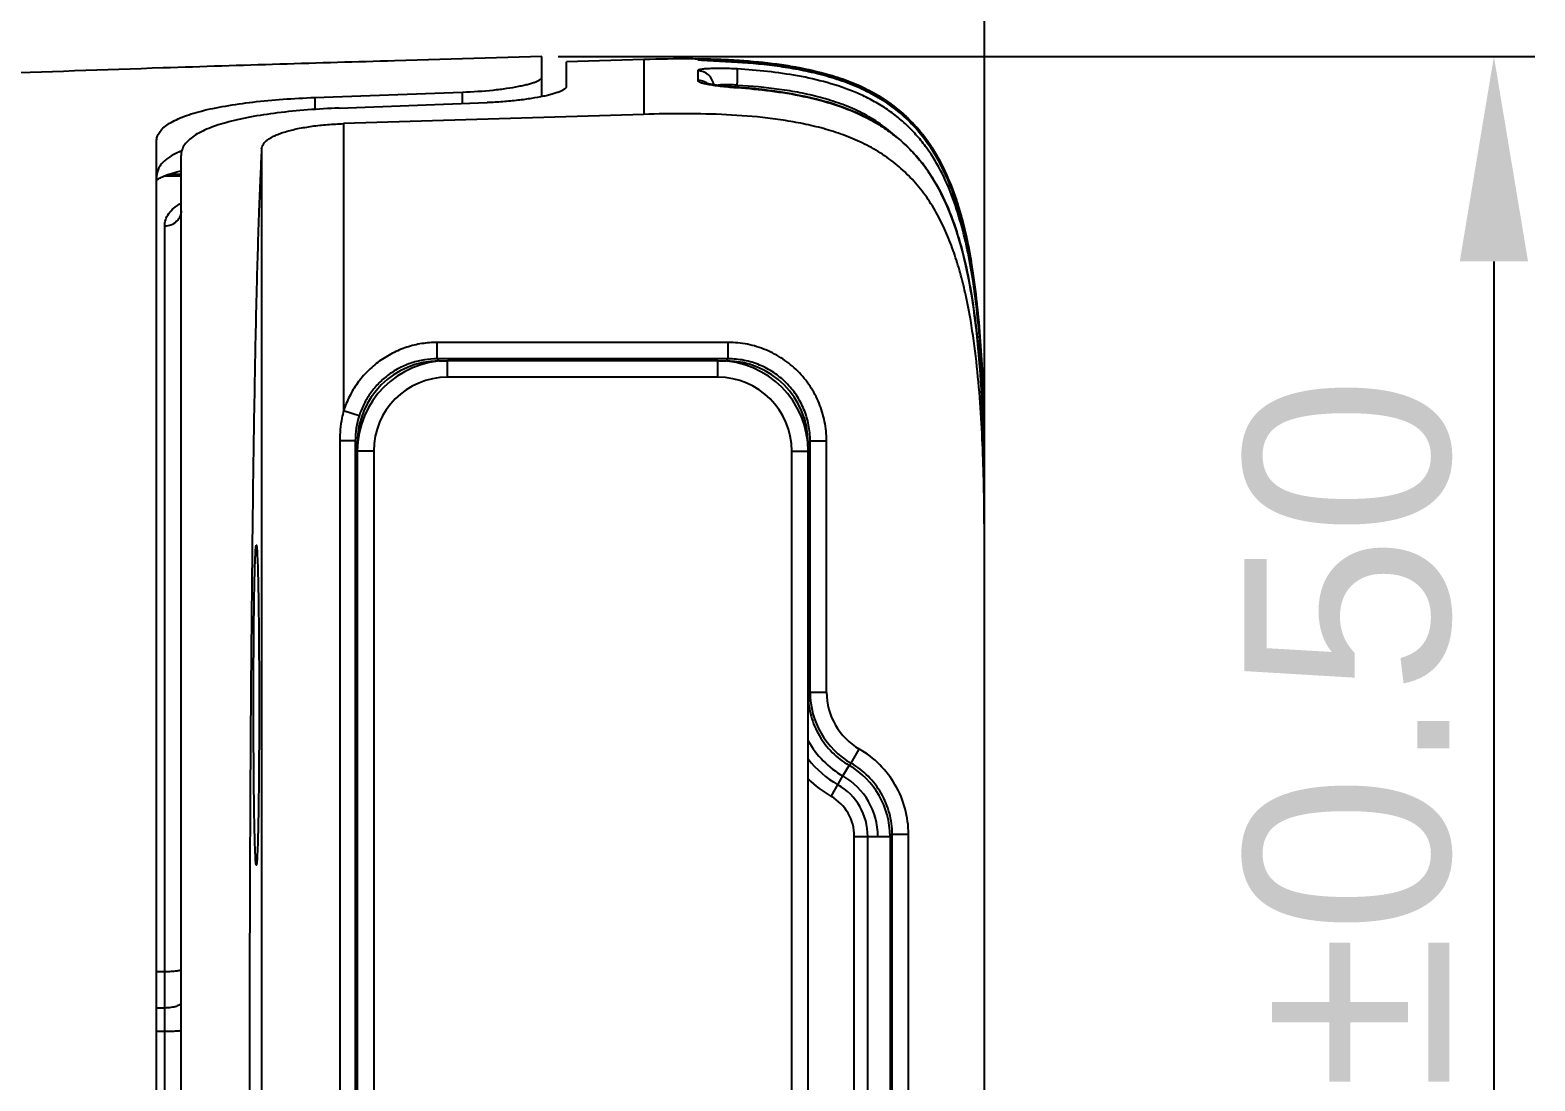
# Model space of a CAD drawing. Header units: millimetres. Extents: x 2067 to 4417, y -1557 to -908.
# Drawn here: x 2327.37 to 2345.72, y -1397.77 to -1384.95 of the extents above; entities that cross this region are included whole.
import ezdxf

# ---------------------------------------------------------------- set-up
doc = ezdxf.new("R2010")
doc.units = ezdxf.units.MM
doc.layers.add('06___PRT_ALL_SURFS', color=7, linetype='Continuous')
doc.styles.add('HANA', font='arial.ttf')
doc.dimstyles.new('HANA$0', dxfattribs={"dimtxt": 2.5, "dimasz": 2.5, "dimexe": 0.5, "dimexo": 0.2, "dimgap": 0.5, "dimtad": 1, "dimzin": 1, "dimdsep": 46, "dimtxsty": 'HANA', "dimcen": 0, "dimclrd": 3, "dimclre": 3, "dimclrt": 4, "dimadec": 0, "dimazin": 0, "dimtfac": 1, "dimtmove": 0, "dimatfit": 3, "dimfxl": 0, "dimtzin": 0, "dimarcsym": 0})

# ---------------------------------------------------------------- blocks, each defined once
blk = doc.blocks.new('*D42')
at = {"color": 4, "lineweight": -2}
for p, q in [((2309.008, -1387.405), (2309.008, -1374.571)), ((2339.008, -1390.997), (2339.008, -1374.571))]:
    blk.add_line(p, q, dxfattribs=at)
at = {"color": 3, "lineweight": -2}
blk.add_line((2311.508, -1375.071), (2336.508, -1375.071), dxfattribs=at)
at = {"color": 3}
for points in [[(2311.508, -1374.654), (2311.508, -1375.488), (2309.008, -1375.071)], [(2336.508, -1375.488), (2336.508, -1374.654), (2339.008, -1375.071)]]:
    blk.add_solid(points, dxfattribs=at)
at = {"layer": 'Defpoints', "color": 0}
for p in [(2339.008, -1375.071), (2309.008, -1387.605), (2339.008, -1391.197)]:
    blk.add_point(p, dxfattribs=at)
at = {"color": 3, "insert": (2324.008, -1373.294), "char_height": 2.5, "attachment_point": 5, "style": 'HANA'}
blk.add_mtext('30.00%%p0.50', dxfattribs=at)
blk = doc.blocks.new('*D43')
at = {"color": 4, "lineweight": -2}
for p, q in [((2333.808, -1385.275), (2345.724, -1385.275)), ((2333.808, -1410.299), (2345.724, -1410.299))]:
    blk.add_line(p, q, dxfattribs=at)
at = {"color": 3, "lineweight": -2}
blk.add_line((2345.224, -1387.775), (2345.224, -1407.799), dxfattribs=at)
at = {"color": 3}
for points in [[(2345.641, -1387.775), (2344.807, -1387.775), (2345.224, -1385.275)], [(2344.807, -1407.799), (2345.641, -1407.799), (2345.224, -1410.299)]]:
    blk.add_solid(points, dxfattribs=at)
at = {"layer": 'Defpoints', "color": 0}
for p in [(2333.608, -1385.275), (2333.608, -1410.299), (2345.224, -1410.299)]:
    blk.add_point(p, dxfattribs=at)
at = {"color": 3, "insert": (2343.448, -1397.903), "char_height": 2.5, "attachment_point": 5, "rotation": 90, "style": 'HANA'}
blk.add_mtext('25.02%%p0.50', dxfattribs=at)

msp = doc.modelspace()

# ---------------------------------------------------------------- linework, layer by layer
at = {"color": 7, "linetype": 'Continuous'}
for p, q in [((2333.608, -1385.765), (2333.608, -1385.275)), ((2334.855, -1385.312), (2333.908, -1385.341)), ((2333.908, -1385.642), (2333.908, -1385.341)), ((2334.855, -1385.312), (2334.853, -1385.981)), ((2334.855, -1385.359), (2334.854, -1385.495)), ((2334.855, -1385.321), (2334.855, -1385.327)), ((2335.511, -1385.306), (2335.511, -1385.306)), ((2335.511, -1385.306), (2335.511, -1385.316)), ((2335.511, -1385.308), (2335.511, -1385.306)), ((2335.515, -1385.306), (2335.511, -1385.306)), ((2335.517, -1385.306), (2335.511, -1385.306)), ((2335.511, -1385.306), (2335.531, -1385.306)), ((2335.514, -1385.306), (2335.511, -1385.306)), ((2335.511, -1385.307), (2335.511, -1385.316)), ((2335.558, -1385.307), (2335.511, -1385.307)), ((2335.511, -1385.316), (2335.556, -1385.32)), ((2335.511, -1385.449), (2335.511, -1385.565)), ((2335.511, -1385.449), (2335.511, -1385.565)), ((2335.515, -1385.306), (2335.512, -1385.306)), ((2335.512, -1385.306), (2335.515, -1385.306)), ((2335.515, -1385.306), (2335.531, -1385.306)), ((2335.531, -1385.306), (2335.517, -1385.306)), ((2335.518, -1385.306), (2335.523, -1385.306)), ((2335.528, -1385.306), (2335.531, -1385.306)), ((2335.539, -1385.318), (2335.537, -1385.318)), ((2335.541, -1385.318), (2335.539, -1385.318)), ((2335.544, -1385.319), (2335.541, -1385.318)), ((2335.549, -1385.319), (2335.544, -1385.319)), ((2335.557, -1385.32), (2335.549, -1385.319)), ((2335.556, -1385.32), (2335.994, -1385.343)), ((2335.571, -1385.32), (2335.557, -1385.32)), ((2335.718, -1385.311), (2335.558, -1385.307)), ((2335.594, -1385.321), (2335.571, -1385.32)), ((2335.633, -1385.323), (2335.594, -1385.321)), ((2335.64, -1385.324), (2335.633, -1385.323)), ((2335.648, -1385.324), (2335.64, -1385.324)), ((2335.708, -1385.327), (2335.694, -1385.326)), ((2335.817, -1385.332), (2335.708, -1385.327)), ((2335.994, -1385.324), (2335.718, -1385.311)), ((2335.795, -1385.314), (2335.814, -1385.315)), ((2335.795, -1385.314), (2335.801, -1385.314)), ((2335.894, -1385.337), (2335.817, -1385.332)), ((2335.958, -1385.34), (2335.894, -1385.337)), ((2335.994, -1385.343), (2335.958, -1385.34)), ((2335.996, -1385.324), (2335.994, -1385.324)), ((2335.994, -1385.343), (2335.994, -1385.343)), ((2335.997, -1385.334), (2335.995, -1385.324)), ((2335.997, -1385.343), (2335.997, -1385.334)), ((2334.854, -1385.495), (2334.853, -1385.792)), ((2335.778, -1385.631), (2335.758, -1385.629)), ((2335.8, -1385.634), (2335.778, -1385.631)), ((2335.822, -1385.636), (2335.8, -1385.634)), ((2335.845, -1385.639), (2335.822, -1385.636)), ((2335.869, -1385.641), (2335.845, -1385.639)), ((2335.894, -1385.644), (2335.869, -1385.641)), ((2335.921, -1385.646), (2335.894, -1385.644)), ((2335.947, -1385.648), (2335.921, -1385.646)), ((2335.975, -1385.65), (2335.947, -1385.648)), ((2335.992, -1385.627), (2335.992, -1385.652)), ((2335.997, -1385.627), (2335.992, -1385.627)), ((2335.996, -1385.652), (2335.994, -1385.654)), ((2330.838, -1385.775), (2332.643, -1385.709)), ((2330.838, -1385.775), (2330.838, -1385.92)), ((2331.138, -1385.904), (2332.943, -1385.837)), ((2332.643, -1385.848), (2332.643, -1385.709)), ((2334.853, -1385.792), (2334.853, -1385.884)), ((2334.853, -1385.981), (2331.191, -1386.094)), ((2334.853, -1385.884), (2334.853, -1385.981)), ((2331.191, -1386.094), (2331.191, -1389.595)), ((2328.908, -1409.264), (2328.908, -1386.31)), ((2330.191, -1386.402), (2330.191, -1409.173)), ((2329.208, -1409.092), (2329.208, -1386.482)), ((2329.008, -1386.735), (2328.997, -1386.735)), ((2329.208, -1386.735), (2329.008, -1386.735)), ((2329.063, -1386.71), (2329.208, -1386.708)), ((2329.008, -1408.23), (2329.008, -1387.345)), ((2338.846, -1387.774), (2338.843, -1387.754)), ((2338.846, -1387.774), (2338.843, -1387.754)), ((2338.846, -1387.774), (2338.844, -1387.761)), ((2338.848, -1387.785), (2338.846, -1387.774)), ((2338.848, -1387.785), (2338.846, -1387.774)), ((2332.333, -1388.962), (2332.333, -1388.763)), ((2335.883, -1388.763), (2332.333, -1388.763)), ((2335.883, -1388.962), (2335.883, -1388.763)), ((2335.883, -1388.962), (2332.333, -1388.962)), ((2332.357, -1388.987), (2332.333, -1388.962)), ((2335.883, -1388.962), (2335.858, -1388.987)), ((2332.357, -1388.992), (2332.357, -1388.987)), ((2332.357, -1388.987), (2332.44, -1388.987)), ((2332.458, -1389.187), (2332.458, -1388.987)), ((2335.758, -1388.987), (2332.458, -1388.987)), ((2335.758, -1389.187), (2335.758, -1388.987)), ((2335.775, -1388.987), (2335.858, -1388.987)), ((2335.858, -1388.992), (2335.858, -1388.987)), ((2335.758, -1389.187), (2332.458, -1389.187)), ((2331.381, -1389.656), (2331.191, -1389.595)), ((2331.143, -1389.962), (2331.143, -1406.612)), ((2331.333, -1389.962), (2331.143, -1389.962)), ((2331.333, -1389.962), (2331.333, -1406.612)), ((2331.358, -1389.987), (2331.333, -1389.962)), ((2331.358, -1390.07), (2331.358, -1389.987)), ((2331.362, -1389.987), (2331.358, -1389.987)), ((2336.853, -1389.987), (2336.858, -1389.987)), ((2336.883, -1389.962), (2336.858, -1389.987)), ((2336.858, -1389.987), (2336.858, -1390.07)), ((2336.883, -1393.03), (2336.883, -1389.962)), ((2336.883, -1389.962), (2337.082, -1389.962)), ((2337.082, -1393.03), (2337.082, -1389.962)), ((2331.358, -1390.087), (2331.358, -1406.487)), ((2331.558, -1390.087), (2331.358, -1390.087)), ((2331.558, -1390.087), (2331.558, -1406.487)), ((2336.658, -1406.487), (2336.658, -1390.087)), ((2336.658, -1390.087), (2336.858, -1390.087)), ((2336.858, -1406.487), (2336.858, -1390.087)), ((2339.006, -1390.416), (2339.008, -1390.416)), ((2339.008, -1390.31), (2339.008, -1390.31)), ((2339.008, -1390.74), (2339.008, -1390.31)), ((2339.008, -1404.377), (2339.008, -1391.197)), ((2336.858, -1393.055), (2336.883, -1393.03)), ((2336.883, -1393.03), (2337.082, -1393.03)), ((2337.383, -1393.896), (2337.482, -1393.723)), ((2337.283, -1394.051), (2337.358, -1393.921)), ((2337.358, -1393.921), (2337.383, -1393.896)), ((2337.139, -1394.3), (2337.283, -1394.051)), ((2337.421, -1394.787), (2337.585, -1394.787)), ((2337.421, -1400.787), (2337.421, -1394.787)), ((2337.585, -1394.787), (2337.858, -1394.787)), ((2337.585, -1400.787), (2337.585, -1394.787)), ((2337.883, -1394.762), (2337.858, -1394.787)), ((2337.858, -1394.787), (2337.858, -1400.788)), ((2337.883, -1394.762), (2338.082, -1394.762)), ((2337.883, -1400.812), (2337.883, -1394.762)), ((2338.082, -1400.812), (2338.082, -1394.762)), ((2329.008, -1396.439), (2328.908, -1396.439)), ((2329.008, -1396.881), (2328.908, -1396.881)), ((2329.008, -1397.168), (2328.908, -1397.168))]:
    msp.add_line(p, q, dxfattribs=at)
for points in [[(2334.855, -1385.312), (2334.855, -1385.313), (2334.855, -1385.313), (2334.855, -1385.314), (2334.855, -1385.321)], [(2335.537, -1385.318), (2335.536, -1385.318), (2335.536, -1385.318)], [(2335.656, -1385.324), (2335.652, -1385.324), (2335.648, -1385.324)], [(2335.681, -1385.326), (2335.676, -1385.325), (2335.672, -1385.325), (2335.656, -1385.324)], [(2335.694, -1385.326), (2335.69, -1385.326), (2335.681, -1385.326)], [(2338.842, -1387.774), (2338.838, -1387.749), (2338.824, -1387.672), (2338.809, -1387.597), (2338.793, -1387.522), (2338.777, -1387.449), (2338.759, -1387.377), (2338.741, -1387.306), (2338.722, -1387.236), (2338.703, -1387.168), (2338.682, -1387.1), (2338.66, -1387.033), (2338.637, -1386.967), (2338.613, -1386.903), (2338.588, -1386.839), (2338.562, -1386.777), (2338.535, -1386.716), (2338.507, -1386.657), (2338.478, -1386.598), (2338.447, -1386.542), (2338.416, -1386.487), (2338.384, -1386.433), (2338.35, -1386.382), (2338.316, -1386.332), (2338.281, -1386.284), (2338.246, -1386.238), (2338.209, -1386.193), (2338.172, -1386.151), (2338.134, -1386.109), (2338.095, -1386.069), (2338.055, -1386.031), (2338.014, -1385.993), (2337.972, -1385.956), (2337.928, -1385.921), (2337.883, -1385.887), (2337.836, -1385.853), (2337.788, -1385.821), (2337.738, -1385.789), (2337.687, -1385.759), (2337.634, -1385.73), (2337.58, -1385.701), (2337.524, -1385.674), (2337.466, -1385.648), (2337.407, -1385.623), (2337.347, -1385.599), (2337.285, -1385.576), (2337.222, -1385.554), (2337.157, -1385.533), (2337.091, -1385.514), (2337.024, -1385.496), (2336.956, -1385.478), (2336.887, -1385.462), (2336.816, -1385.447), (2336.745, -1385.433), (2336.672, -1385.42), (2336.598, -1385.407), (2336.524, -1385.396), (2336.448, -1385.386), (2336.372, -1385.376), (2336.294, -1385.368), (2336.216, -1385.36), (2336.137, -1385.353), (2336.057, -1385.347), (2335.994, -1385.343)], [(2335.758, -1385.629), (2335.74, -1385.626), (2335.731, -1385.625), (2335.722, -1385.623), (2335.714, -1385.622), (2335.706, -1385.621), (2335.698, -1385.62), (2335.69, -1385.618), (2335.683, -1385.617), (2335.676, -1385.616), (2335.67, -1385.615), (2335.664, -1385.614), (2335.658, -1385.612), (2335.652, -1385.611), (2335.647, -1385.61), (2335.642, -1385.609), (2335.638, -1385.608), (2335.634, -1385.607), (2335.63, -1385.606), (2335.626, -1385.605), (2335.623, -1385.604), (2335.62, -1385.604), (2335.618, -1385.603), (2335.616, -1385.602), (2335.614, -1385.602), (2335.613, -1385.601), (2335.612, -1385.601), (2335.611, -1385.601), (2335.611, -1385.601)], [(2339.006, -1390.431), (2339.005, -1390.334), (2339.004, -1390.23), (2339.002, -1390.127), (2339, -1390.025), (2338.997, -1389.924), (2338.994, -1389.823), (2338.99, -1389.724), (2338.986, -1389.625), (2338.982, -1389.528), (2338.977, -1389.431), (2338.972, -1389.335), (2338.966, -1389.241), (2338.96, -1389.147), (2338.953, -1389.055), (2338.945, -1388.963), (2338.937, -1388.873), (2338.929, -1388.784), (2338.92, -1388.696), (2338.91, -1388.609), (2338.9, -1388.523), (2338.889, -1388.439), (2338.878, -1388.356), (2338.865, -1388.274), (2338.853, -1388.194), (2338.839, -1388.115), (2338.825, -1388.037), (2338.81, -1387.96), (2338.795, -1387.885), (2338.778, -1387.81), (2338.761, -1387.737), (2338.743, -1387.665), (2338.725, -1387.594), (2338.705, -1387.524), (2338.684, -1387.456), (2338.663, -1387.388), (2338.64, -1387.321), (2338.616, -1387.255), (2338.591, -1387.191), (2338.566, -1387.127), (2338.539, -1387.065), (2338.511, -1387.005), (2338.482, -1386.946), (2338.451, -1386.888), (2338.42, -1386.832), (2338.388, -1386.778), (2338.355, -1386.725), (2338.321, -1386.674), (2338.286, -1386.625), (2338.251, -1386.578), (2338.214, -1386.532), (2338.177, -1386.488), (2338.139, -1386.446), (2338.1, -1386.405), (2338.06, -1386.365), (2338.019, -1386.326), (2337.976, -1386.289), (2337.932, -1386.253), (2337.887, -1386.217), (2337.841, -1386.183), (2337.793, -1386.15), (2337.743, -1386.118), (2337.692, -1386.087), (2337.64, -1386.057), (2337.585, -1386.027), (2337.529, -1385.999), (2337.472, -1385.972), (2337.413, -1385.946), (2337.352, -1385.921), (2337.29, -1385.898), (2337.227, -1385.875), (2337.162, -1385.854), (2337.096, -1385.834), (2337.029, -1385.814), (2336.96, -1385.796), (2336.891, -1385.779), (2336.82, -1385.763), (2336.748, -1385.749), (2336.675, -1385.735), (2336.602, -1385.722), (2336.527, -1385.71), (2336.451, -1385.699), (2336.374, -1385.689), (2336.297, -1385.679), (2336.218, -1385.671), (2336.139, -1385.663), (2336.059, -1385.657), (2335.975, -1385.65)], [(2328.916, -1386.776), (2328.924, -1386.771), (2328.933, -1386.766), (2328.943, -1386.76), (2328.955, -1386.754), (2328.968, -1386.747), (2328.982, -1386.741)], [(2328.982, -1386.741), (2328.998, -1386.734), (2329.016, -1386.727)], [(2329.016, -1386.727), (2329.035, -1386.72), (2329.057, -1386.712), (2329.079, -1386.705), (2329.104, -1386.698), (2329.13, -1386.69), (2329.158, -1386.683), (2329.188, -1386.675), (2329.208, -1386.671)], [(2328.908, -1386.782), (2328.909, -1386.781), (2328.916, -1386.776)]]:
    msp.add_lwpolyline(points, dxfattribs=at)
for centre, radius, start, end in [((2335.508, -1385.506), 0.2, 87.321, 89.1793), ((2335.508, -1385.506), 0.2, 74.3075, 89.169), ((2335.508, -1385.508), 0.201, 74.3474, 89.148), ((2335.508, -1385.516), 0.2, 80.2165, 89.1714), ((2335.341, -1397.006), 11.701, 88.9505, 89.0707), ((2335.358, -1396.242), 10.937, 88.1142, 89.0645), ((2335.508, -1385.516), 0.2, 74.3185, 80.2075), ((2335.353, -1396.431), 11.126, 88.4451, 88.9537), ((2335.353, -1396.41), 11.105, 88.4435, 88.9515), ((2335.353, -1396.424), 11.119, 88.4463, 88.9405), ((2335.353, -1396.422), 11.117, 88.4462, 88.9419), ((2335.353, -1396.392), 11.087, 88.4438, 88.9296), ((2335.508, -1385.507), 0.2, 68.5694, 74.3143), ((2335.367, -1395.883), 10.578, 88.2713, 88.4421), ((2335.376, -1395.595), 10.29, 88.0349, 88.2716), ((2335.376, -1395.591), 10.286, 88.0254, 88.2728), ((2335.388, -1395.293), 9.987, 87.6735, 88.1058), ((2335.389, -1395.199), 9.894, 87.6505, 88.0358), ((2335.403, -1394.896), 9.591, 87.4385, 87.6721), ((2335.426, -1394.414), 9.108, 86.7724, 87.4422), ((2335.449, -1393.993), 8.686, 86.5857, 86.7685), ((2335.46, -1393.81), 8.503, 86.3857, 86.5858), ((2335.482, -1393.456), 8.148, 85.8412, 86.3881), ((2336.409, -1379.855), 5.814, 265.7047, 265.9132), ((2335.855, -1387.012), 1.392, 84.339, 84.8306), ((2332.458, -1390.087), 1.1, 90, 180), ((2332.357, -1389.987), 0.999, 90.0007, 179.9993), ((2335.758, -1390.087), 1.1, 0, 90), ((2335.858, -1389.987), 0.999, 0.0007, 89.9993), ((2332.458, -1390.087), 0.9, 90, 180), ((2335.758, -1390.087), 0.9, 0, 90), ((2332.333, -1389.962), 1, 162.2289, 180.0078), ((2311.498, -1390.388), 27.51, 359.9422, 1.6209), ((2310.985, -1390.313), 28.023, 359.9552, 1.4375), ((2310.848, -1390.29), 28.16, 359.9581, 1.3834), ((2306.396, -1390.736), 32.611, 359.9923, 0.5358), ((2337.882, -1393.03), 1, 180.006, 240.022), ((2337.882, -1393.03), 0.799, 179.9867, 240.0268), ((2337.858, -1393.055), 1.15, 209.5825, 240), ((2337.858, -1393.055), 1.273, 218.2334, 240), ((2336.858, -1394.787), 0.999, 0.0011, 60.0232), ((2337.858, -1393.055), 1.437, 225.905, 240), ((2336.858, -1394.787), 0.85, 0, 60), ((2336.858, -1394.787), 0.727, 0, 60), ((2336.858, -1394.787), 0.563, 0, 60)]:
    msp.add_arc(centre, radius, start, end, dxfattribs=at)
for points, knots in [([(2331.812, -1385.328), (2330.891, -1385.355), (2328.506, -1385.427), (2324.652, -1385.568), (2320.492, -1385.793), (2316.554, -1386.126), (2313.629, -1386.503), (2311.98, -1386.778), (2311.583, -1386.849)], [0, 0, 0, 0, 0.132644, 0.333563, 0.534481, 0.7354, 0.936318, 1, 1, 1, 1]), ([(2335.536, -1385.306), (2335.499, -1385.306), (2335.277, -1385.303), (2335.048, -1385.306), (2334.855, -1385.312)], [0, 0, 0, 0, 0.167564, 1, 1, 1, 1]), ([(2335.994, -1385.427), (2335.963, -1385.425), (2335.901, -1385.423), (2335.811, -1385.42), (2335.728, -1385.421), (2335.665, -1385.423), (2335.621, -1385.425), (2335.593, -1385.427), (2335.569, -1385.43), (2335.549, -1385.433), (2335.534, -1385.436), (2335.525, -1385.439), (2335.52, -1385.44), (2335.516, -1385.442), (2335.513, -1385.444), (2335.511, -1385.447), (2335.511, -1385.449)], [0, 0, 0, 0, 0.194818, 0.381035, 0.552062, 0.701721, 0.766806, 0.82459, 0.874565, 0.916317, 0.949549, 0.962929, 0.974157, 0.983283, 0.990425, 1, 1, 1, 1]), ([(2335.706, -1385.621), (2335.703, -1385.598), (2335.688, -1385.552), (2335.643, -1385.495), (2335.582, -1385.458), (2335.534, -1385.449), (2335.511, -1385.449)], [0, 0, 0, 0, 0.249587, 0.499438, 0.749611, 1, 1, 1, 1]), ([(2335.992, -1385.627), (2335.993, -1385.614), (2335.994, -1385.59), (2335.996, -1385.554), (2335.997, -1385.521), (2335.997, -1385.492), (2335.998, -1385.471), (2335.997, -1385.456), (2335.997, -1385.447), (2335.996, -1385.44), (2335.996, -1385.434), (2335.995, -1385.43), (2335.995, -1385.428), (2335.994, -1385.427)], [0, 0, 0, 0, 0.18657, 0.366515, 0.533585, 0.681956, 0.806478, 0.858419, 0.902867, 0.939457, 0.967907, 0.988057, 1, 1, 1, 1]), ([(2335.994, -1385.343), (2336.167, -1385.354), (2336.426, -1385.378), (2336.769, -1385.435), (2337.022, -1385.492), (2337.272, -1385.567), (2337.514, -1385.664), (2337.744, -1385.786), (2337.957, -1385.937), (2338.147, -1386.115), (2338.312, -1386.317), (2338.451, -1386.538), (2338.564, -1386.773), (2338.657, -1387.016), (2338.758, -1387.348), (2338.812, -1387.604), (2338.842, -1387.774)], [0, 0, 0, 0, 0.124925, 0.1874, 0.249878, 0.312357, 0.374836, 0.437316, 0.499798, 0.562288, 0.62479, 0.687308, 0.749839, 0.812381, 0.874929, 1, 1, 1, 1]), ([(2338.997, -1389.61), (2338.99, -1389.363), (2338.973, -1388.992), (2338.932, -1388.5), (2338.889, -1388.131), (2338.83, -1387.765), (2338.752, -1387.403), (2338.645, -1387.047), (2338.503, -1386.704), (2338.345, -1386.438), (2338.191, -1386.244), (2338.063, -1386.11), (2337.922, -1385.989), (2337.77, -1385.883), (2337.609, -1385.791), (2337.385, -1385.687), (2337.092, -1385.587), (2336.73, -1385.507), (2336.364, -1385.455), (2336.117, -1385.435), (2335.994, -1385.427)], [0, 0, 0, 0, 0.125081, 0.187624, 0.250166, 0.312705, 0.375239, 0.437762, 0.500263, 0.562728, 0.593979, 0.625226, 0.65647, 0.687711, 0.718952, 0.750191, 0.812637, 0.87509, 0.937544, 1, 1, 1, 1]), ([(2338.846, -1387.774), (2338.817, -1387.602), (2338.763, -1387.346), (2338.663, -1387.011), (2338.571, -1386.766), (2338.458, -1386.53), (2338.321, -1386.307), (2338.156, -1386.103), (2337.966, -1385.923), (2337.752, -1385.771), (2337.522, -1385.647), (2337.279, -1385.549), (2337.029, -1385.474), (2336.774, -1385.416), (2336.43, -1385.36), (2336.169, -1385.335), (2335.996, -1385.324)], [0, 0, 0, 0, 0.125073, 0.187621, 0.250162, 0.312692, 0.375208, 0.437709, 0.500197, 0.562679, 0.625161, 0.687643, 0.750126, 0.812604, 0.875079, 1, 1, 1, 1]), ([(2338.844, -1387.761), (2338.835, -1387.709), (2338.796, -1387.496), (2338.709, -1387.138), (2338.557, -1386.715), (2338.355, -1386.343), (2338.097, -1386.029), (2337.779, -1385.777), (2337.401, -1385.587), (2336.854, -1385.416), (2336.389, -1385.352), (2336.073, -1385.329)], [0, 0, 0, 0, 0.03431, 0.143991, 0.253671, 0.363352, 0.473033, 0.582713, 0.692394, 0.802074, 1, 1, 1, 1]), ([(2336.438, -1385.366), (2336.6, -1385.386), (2336.903, -1385.438), (2337.31, -1385.555), (2337.662, -1385.712), (2337.966, -1385.916), (2338.219, -1386.166), (2338.425, -1386.462), (2338.643, -1386.908), (2338.768, -1387.353), (2338.832, -1387.691), (2338.843, -1387.754)], [0, 0, 0, 0, 0.111638, 0.216764, 0.32189, 0.427016, 0.532141, 0.637267, 0.742393, 0.952645, 1, 1, 1, 1]), ([(2336.5, -1385.374), (2336.612, -1385.389), (2336.869, -1385.433), (2337.242, -1385.531), (2337.606, -1385.682), (2337.921, -1385.88), (2338.185, -1386.126), (2338.4, -1386.419), (2338.627, -1386.865), (2338.763, -1387.329), (2338.832, -1387.691), (2338.846, -1387.774)], [0, 0, 0, 0, 0.079113, 0.186403, 0.293693, 0.400983, 0.508273, 0.615563, 0.722853, 0.937432, 1, 1, 1, 1]), ([(2332.643, -1385.709), (2332.767, -1385.705), (2332.948, -1385.693), (2333.176, -1385.665), (2333.301, -1385.644), (2333.389, -1385.625), (2333.445, -1385.612), (2333.493, -1385.598), (2333.533, -1385.585), (2333.565, -1385.571), (2333.585, -1385.56), (2333.597, -1385.55), (2333.603, -1385.544), (2333.607, -1385.537), (2333.608, -1385.533), (2333.608, -1385.53)], [0, 0, 0, 0, 0.375372, 0.543972, 0.691781, 0.756313, 0.813879, 0.864039, 0.906447, 0.94089, 0.967374, 0.977769, 0.986441, 0.993682, 1, 1, 1, 1]), ([(2333.908, -1385.642), (2333.908, -1385.644), (2333.907, -1385.649), (2333.903, -1385.656), (2333.897, -1385.664), (2333.889, -1385.671), (2333.879, -1385.678), (2333.861, -1385.689), (2333.833, -1385.702), (2333.793, -1385.717), (2333.745, -1385.732), (2333.69, -1385.747), (2333.602, -1385.767), (2333.477, -1385.789), (2333.312, -1385.811), (2333.131, -1385.828), (2333.007, -1385.835), (2332.943, -1385.837)], [0, 0, 0, 0, 0.006982, 0.014815, 0.023982, 0.03478, 0.047377, 0.061864, 0.096653, 0.139231, 0.189418, 0.246896, 0.311244, 0.458471, 0.626307, 0.808993, 1, 1, 1, 1]), ([(2335.629, -1385.606), (2335.612, -1385.593), (2335.574, -1385.573), (2335.532, -1385.566), (2335.511, -1385.565)], [0, 0, 0, 0, 0.499606, 1, 1, 1, 1]), ([(2335.511, -1385.565), (2335.511, -1385.57), (2335.518, -1385.577), (2335.529, -1385.583), (2335.542, -1385.589), (2335.559, -1385.595), (2335.579, -1385.601), (2335.603, -1385.606), (2335.62, -1385.61), (2335.629, -1385.612)], [0, 0, 0, 0, 0.106363, 0.19237, 0.303693, 0.440725, 0.603072, 0.789886, 1, 1, 1, 1]), ([(2335.629, -1385.612), (2335.653, -1385.616), (2335.704, -1385.625), (2335.818, -1385.64), (2335.91, -1385.648), (2335.973, -1385.653)], [0, 0, 0, 0, 0.207689, 0.449709, 1, 1, 1, 1]), ([(2335.98, -1385.625), (2335.958, -1385.623), (2335.914, -1385.62), (2335.852, -1385.619), (2335.798, -1385.622), (2335.766, -1385.625), (2335.752, -1385.628)], [0, 0, 0, 0, 0.298029, 0.573435, 0.81146, 1, 1, 1, 1]), ([(2335.994, -1385.654), (2336.129, -1385.664), (2336.399, -1385.69), (2336.8, -1385.755), (2337.193, -1385.857), (2337.508, -1385.984), (2337.744, -1386.117), (2337.911, -1386.233), (2338.065, -1386.367), (2338.204, -1386.516), (2338.326, -1386.678), (2338.469, -1386.908), (2338.61, -1387.218), (2338.733, -1387.605), (2338.823, -1388.002), (2338.887, -1388.404), (2338.933, -1388.807), (2338.966, -1389.213), (2338.995, -1389.754), (2339.004, -1390.16), (2339.006, -1390.431)], [0, 0, 0, 0, 0.062448, 0.124895, 0.187338, 0.24977, 0.281014, 0.312261, 0.343511, 0.374766, 0.406024, 0.437286, 0.499776, 0.56229, 0.624815, 0.687345, 0.749876, 0.812408, 0.87494, 1, 1, 1, 1]), ([(2337.91, -1386.235), (2337.847, -1386.178), (2337.712, -1386.073), (2337.489, -1385.946), (2337.253, -1385.847), (2337.008, -1385.772), (2336.759, -1385.715), (2336.422, -1385.66), (2336.168, -1385.637), (2335.997, -1385.627)], [0, 0, 0, 0, 0.124998, 0.249996, 0.375003, 0.500017, 0.625029, 0.750036, 1, 1, 1, 1]), ([(2328.908, -1386.31), (2328.908, -1386.291), (2328.914, -1386.253), (2328.942, -1386.198), (2328.988, -1386.146), (2329.051, -1386.098), (2329.13, -1386.054), (2329.225, -1386.012), (2329.335, -1385.974), (2329.461, -1385.938), (2329.6, -1385.906), (2329.808, -1385.867), (2330.094, -1385.827), (2330.457, -1385.794), (2330.709, -1385.78), (2330.838, -1385.775)], [0, 0, 0, 0, 0.02677, 0.055136, 0.08719, 0.124365, 0.167493, 0.216968, 0.272875, 0.335081, 0.403282, 0.477041, 0.638928, 0.815373, 1, 1, 1, 1]), ([(2331.138, -1385.904), (2331.009, -1385.909), (2330.756, -1385.924), (2330.392, -1385.959), (2330.106, -1386.002), (2329.897, -1386.045), (2329.758, -1386.08), (2329.633, -1386.118), (2329.523, -1386.16), (2329.428, -1386.205), (2329.349, -1386.253), (2329.287, -1386.306), (2329.242, -1386.361), (2329.214, -1386.421), (2329.208, -1386.462), (2329.208, -1386.482)], [0, 0, 0, 0, 0.18323, 0.35831, 0.518932, 0.592138, 0.659872, 0.721732, 0.777459, 0.826975, 0.870435, 0.908305, 0.941479, 0.971392, 1, 1, 1, 1]), ([(2339.008, -1391.197), (2339.008, -1391.029), (2339.006, -1390.693), (2338.994, -1390.189), (2338.971, -1389.685), (2338.933, -1389.182), (2338.875, -1388.681), (2338.802, -1388.267), (2338.723, -1387.94), (2338.65, -1387.698), (2338.562, -1387.462), (2338.455, -1387.233), (2338.326, -1387.016), (2338.172, -1386.815), (2337.994, -1386.636), (2337.794, -1386.481), (2337.576, -1386.353), (2337.346, -1386.25), (2337.107, -1386.169), (2336.862, -1386.107), (2336.614, -1386.06), (2336.281, -1386.013), (2335.862, -1385.981), (2335.358, -1385.97), (2335.021, -1385.976), (2334.853, -1385.981)], [0, 0, 0, 0, 0.062505, 0.12501, 0.187515, 0.250019, 0.312521, 0.375019, 0.406272, 0.437525, 0.468776, 0.500026, 0.531272, 0.562514, 0.593753, 0.624994, 0.656237, 0.687484, 0.718734, 0.749986, 0.78124, 0.812494, 0.874993, 0.937496, 1, 1, 1, 1]), ([(2330.191, -1386.402), (2330.191, -1386.392), (2330.196, -1386.371), (2330.212, -1386.341), (2330.236, -1386.313), (2330.27, -1386.285), (2330.311, -1386.26), (2330.361, -1386.235), (2330.419, -1386.212), (2330.509, -1386.183), (2330.639, -1386.152), (2330.81, -1386.123), (2330.996, -1386.104), (2331.125, -1386.097), (2331.191, -1386.094)], [0, 0, 0, 0, 0.027685, 0.057606, 0.091461, 0.130371, 0.174981, 0.225587, 0.282234, 0.344782, 0.486256, 0.646311, 0.819676, 1, 1, 1, 1]), ([(2330.191, -1386.402), (2330.185, -1386.507), (2330.174, -1386.737), (2330.152, -1387.281), (2330.127, -1388.116), (2330.102, -1389.301), (2330.081, -1390.713), (2330.064, -1392.315), (2330.047, -1394.695), (2330.039, -1397.787), (2330.047, -1400.88), (2330.064, -1403.259), (2330.081, -1404.861), (2330.102, -1406.273), (2330.127, -1407.458), (2330.152, -1408.293), (2330.174, -1408.837), (2330.185, -1409.067), (2330.191, -1409.173)], [0, 0, 0, 0, 0.013888, 0.03038, 0.071649, 0.123976, 0.186555, 0.257616, 0.33502, 0.5, 0.66498, 0.742384, 0.813444, 0.876023, 0.92835, 0.969619, 0.986111, 1, 1, 1, 1]), ([(2329.215, -1386.428), (2329.191, -1386.437), (2329.145, -1386.457), (2329.082, -1386.49), (2329.029, -1386.527), (2328.985, -1386.566), (2328.95, -1386.608), (2328.926, -1386.653), (2328.911, -1386.701), (2328.908, -1386.734), (2328.908, -1386.75)], [0, 0, 0, 0, 0.16466, 0.314278, 0.449882, 0.573131, 0.68641, 0.792832, 0.89608, 1, 1, 1, 1]), ([(2329.008, -1387.345), (2329.008, -1387.318), (2329.016, -1387.263), (2329.056, -1387.186), (2329.122, -1387.118), (2329.177, -1387.08), (2329.208, -1387.063)], [0, 0, 0, 0, 0.222819, 0.451658, 0.705907, 1, 1, 1, 1]), ([(2329.208, -1387.157), (2329.208, -1387.169), (2329.205, -1387.194), (2329.194, -1387.229), (2329.175, -1387.262), (2329.142, -1387.3), (2329.086, -1387.335), (2329.034, -1387.345), (2329.008, -1387.345)], [0, 0, 0, 0, 0.121511, 0.243601, 0.366775, 0.491341, 0.743655, 1, 1, 1, 1]), ([(2338.842, -1387.774), (2338.869, -1387.926), (2338.912, -1388.23), (2338.956, -1388.689), (2338.984, -1389.149), (2338.995, -1389.456), (2338.999, -1389.61)], [0, 0, 0, 0, 0.24999, 0.49999, 0.749995, 1, 1, 1, 1]), ([(2339, -1389.61), (2338.996, -1389.463), (2338.978, -1388.944), (2338.931, -1388.328), (2338.865, -1387.882), (2338.846, -1387.774)], [0, 0, 0, 0, 0.226249, 0.807976, 1, 1, 1, 1]), ([(2339, -1389.61), (2338.996, -1389.457), (2338.985, -1389.152), (2338.958, -1388.695), (2338.916, -1388.239), (2338.874, -1387.936), (2338.848, -1387.785)], [0, 0, 0, 0, 0.250007, 0.500012, 0.750012, 1, 1, 1, 1]), ([(2332.333, -1388.763), (2332.27, -1388.763), (2332.143, -1388.772), (2331.959, -1388.817), (2331.784, -1388.89), (2331.623, -1388.989), (2331.479, -1389.112), (2331.356, -1389.257), (2331.258, -1389.419), (2331.21, -1389.536), (2331.191, -1389.595)], [0, 0, 0, 0, 0.125059, 0.250131, 0.375163, 0.50016, 0.62514, 0.750122, 0.87514, 1, 1, 1, 1]), ([(2337.082, -1389.962), (2337.082, -1389.883), (2337.067, -1389.726), (2336.998, -1389.5), (2336.887, -1389.291), (2336.737, -1389.108), (2336.554, -1388.958), (2336.345, -1388.847), (2336.119, -1388.778), (2335.961, -1388.763), (2335.883, -1388.763)], [0, 0, 0, 0, 0.125077, 0.250126, 0.375133, 0.500115, 0.625097, 0.750107, 0.87518, 1, 1, 1, 1]), ([(2332.333, -1388.962), (2332.28, -1388.962), (2332.175, -1388.971), (2332.021, -1389.008), (2331.875, -1389.068), (2331.741, -1389.151), (2331.621, -1389.254), (2331.519, -1389.374), (2331.437, -1389.509), (2331.397, -1389.607), (2331.381, -1389.656)], [0, 0, 0, 0, 0.125076, 0.250156, 0.375189, 0.500181, 0.625153, 0.750127, 0.875139, 1, 1, 1, 1]), ([(2336.883, -1389.962), (2336.883, -1389.896), (2336.87, -1389.765), (2336.812, -1389.577), (2336.72, -1389.403), (2336.594, -1389.25), (2336.442, -1389.125), (2336.268, -1389.032), (2336.079, -1388.975), (2335.948, -1388.962), (2335.883, -1388.962)], [0, 0, 0, 0, 0.12509, 0.250142, 0.375143, 0.500115, 0.625086, 0.750091, 0.875166, 1, 1, 1, 1]), ([(2331.191, -1389.595), (2331.183, -1389.625), (2331.155, -1389.745), (2331.143, -1389.869), (2331.143, -1389.962)], [0, 0, 0, 0, 0.249473, 1, 1, 1, 1]), ([(2330.092, -1393.187), (2330.092, -1393.062), (2330.092, -1392.816), (2330.094, -1392.512), (2330.096, -1392.28), (2330.097, -1392.118), (2330.099, -1391.966), (2330.101, -1391.825), (2330.104, -1391.697), (2330.106, -1391.583), (2330.109, -1391.497), (2330.111, -1391.436), (2330.112, -1391.397), (2330.114, -1391.362), (2330.115, -1391.331), (2330.117, -1391.304), (2330.118, -1391.282), (2330.12, -1391.264), (2330.121, -1391.253), (2330.123, -1391.245), (2330.123, -1391.242), (2330.124, -1391.239), (2330.125, -1391.238), (2330.125, -1391.237)], [0, 0, 0, 0, 0.192814, 0.37843, 0.466329, 0.549841, 0.628177, 0.700602, 0.766432, 0.825048, 0.8759, 0.898261, 0.918509, 0.936595, 0.952477, 0.96612, 0.977492, 0.986569, 0.993336, 0.995853, 0.997793, 0.999166, 1, 1, 1, 1]), ([(2330.125, -1391.237), (2330.125, -1391.237), (2330.126, -1391.237), (2330.126, -1391.237), (2330.126, -1391.238), (2330.127, -1391.239), (2330.128, -1391.241), (2330.129, -1391.244), (2330.129, -1391.249), (2330.13, -1391.254), (2330.131, -1391.261), (2330.132, -1391.269), (2330.133, -1391.279), (2330.134, -1391.293), (2330.135, -1391.315), (2330.137, -1391.344), (2330.138, -1391.377), (2330.14, -1391.416), (2330.142, -1391.475), (2330.145, -1391.56), (2330.147, -1391.673), (2330.15, -1391.801), (2330.152, -1391.943), (2330.154, -1392.097), (2330.156, -1392.262), (2330.158, -1392.499), (2330.159, -1392.808), (2330.16, -1393.059), (2330.16, -1393.187)], [0, 0, 0, 0, 0.000258, 0.000474, 0.000749, 0.001137, 0.002324, 0.004097, 0.006471, 0.009448, 0.013029, 0.017215, 0.022004, 0.027393, 0.039959, 0.054886, 0.072137, 0.091673, 0.113444, 0.163475, 0.221739, 0.287665, 0.360602, 0.439833, 0.524578, 0.614006, 0.803352, 1, 1, 1, 1]), ([(2330.125, -1395.137), (2330.125, -1395.136), (2330.124, -1395.135), (2330.123, -1395.132), (2330.123, -1395.129), (2330.121, -1395.122), (2330.12, -1395.11), (2330.118, -1395.092), (2330.117, -1395.07), (2330.115, -1395.043), (2330.114, -1395.012), (2330.112, -1394.977), (2330.111, -1394.938), (2330.109, -1394.877), (2330.106, -1394.791), (2330.104, -1394.677), (2330.101, -1394.549), (2330.099, -1394.408), (2330.097, -1394.256), (2330.096, -1394.094), (2330.094, -1393.861), (2330.092, -1393.558), (2330.092, -1393.312), (2330.092, -1393.187)], [0, 0, 0, 0, 0.000834, 0.002207, 0.004149, 0.006666, 0.013436, 0.022517, 0.033893, 0.047541, 0.06343, 0.081523, 0.101779, 0.124149, 0.175021, 0.23366, 0.299514, 0.371965, 0.450329, 0.533868, 0.621801, 0.807497, 1, 1, 1, 1]), ([(2330.16, -1393.187), (2330.16, -1393.315), (2330.159, -1393.567), (2330.158, -1393.876), (2330.156, -1394.112), (2330.154, -1394.277), (2330.152, -1394.431), (2330.15, -1394.573), (2330.147, -1394.701), (2330.145, -1394.815), (2330.142, -1394.899), (2330.14, -1394.959), (2330.138, -1394.997), (2330.137, -1395.03), (2330.135, -1395.059), (2330.134, -1395.081), (2330.133, -1395.096), (2330.132, -1395.105), (2330.131, -1395.113), (2330.13, -1395.12), (2330.129, -1395.126), (2330.129, -1395.13), (2330.128, -1395.134), (2330.127, -1395.136), (2330.126, -1395.137), (2330.126, -1395.137), (2330.126, -1395.137), (2330.125, -1395.137), (2330.125, -1395.137)], [0, 0, 0, 0, 0.196956, 0.386223, 0.475618, 0.560335, 0.639539, 0.712449, 0.77835, 0.836592, 0.886603, 0.908365, 0.927893, 0.945137, 0.960058, 0.972619, 0.978005, 0.982792, 0.986976, 0.990556, 0.993532, 0.995904, 0.997677, 0.998864, 0.999252, 0.999526, 0.999743, 1, 1, 1, 1]), ([(2336.858, -1393.067), (2336.859, -1393.153), (2336.883, -1393.325), (2336.985, -1393.566), (2337.144, -1393.772), (2337.283, -1393.878), (2337.358, -1393.921)], [0, 0, 0, 0, 0.250002, 0.5, 0.749999, 1, 1, 1, 1]), ([(2338.082, -1394.762), (2338.082, -1394.657), (2338.055, -1394.447), (2337.933, -1394.155), (2337.741, -1393.904), (2337.573, -1393.775), (2337.482, -1393.723)], [0, 0, 0, 0, 0.250219, 0.500359, 0.750411, 1, 1, 1, 1]), ([(2337.883, -1394.762), (2337.883, -1394.675), (2337.86, -1394.5), (2337.758, -1394.256), (2337.598, -1394.046), (2337.458, -1393.939), (2337.383, -1393.896)], [0, 0, 0, 0, 0.250247, 0.500388, 0.750426, 1, 1, 1, 1]), ([(2329.208, -1396.414), (2329.208, -1396.416), (2329.204, -1396.419), (2329.199, -1396.422), (2329.192, -1396.424), (2329.184, -1396.426), (2329.169, -1396.429), (2329.148, -1396.432), (2329.118, -1396.435), (2329.07, -1396.438), (2329.033, -1396.439), (2329.008, -1396.439)], [0, 0, 0, 0, 0.029891, 0.055852, 0.090057, 0.132496, 0.182925, 0.306084, 0.455272, 0.624997, 1, 1, 1, 1]), ([(2329.208, -1396.812), (2329.208, -1396.814), (2329.207, -1396.819), (2329.204, -1396.826), (2329.199, -1396.832), (2329.19, -1396.841), (2329.173, -1396.851), (2329.148, -1396.862), (2329.118, -1396.87), (2329.084, -1396.876), (2329.046, -1396.88), (2329.021, -1396.881), (2329.008, -1396.881)], [0, 0, 0, 0, 0.030335, 0.062753, 0.098887, 0.13983, 0.238017, 0.358575, 0.499397, 0.656638, 0.825362, 1, 1, 1, 1]), ([(2329.208, -1397.157), (2329.208, -1397.157), (2329.206, -1397.158), (2329.203, -1397.159), (2329.199, -1397.16), (2329.192, -1397.161), (2329.184, -1397.162), (2329.169, -1397.163), (2329.147, -1397.165), (2329.118, -1397.166), (2329.083, -1397.167), (2329.046, -1397.168), (2329.021, -1397.168), (2329.008, -1397.168)], [0, 0, 0, 0, 0.007211, 0.022496, 0.046783, 0.080057, 0.122074, 0.172466, 0.296441, 0.447316, 0.619348, 0.805952, 1, 1, 1, 1])]:
    msp.add_open_spline(points, degree=3, knots=knots, dxfattribs=at)
for points in [[(2335.511, -1385.306), (2335.511, -1385.306), (2335.512, -1385.306), (2335.512, -1385.306)], [(2335.531, -1385.306), (2335.532, -1385.306), (2335.532, -1385.306), (2335.533, -1385.306)], [(2335.995, -1385.324), (2335.995, -1385.324), (2335.994, -1385.324), (2335.994, -1385.324)]]:
    msp.add_open_spline(points, degree=3, dxfattribs=at)
at = {"layer": '06___PRT_ALL_SURFS', "color": 7, "linetype": 'Continuous'}
msp.add_line((2333.608, -1385.275), (2331.812, -1385.328), dxfattribs=at)

# ---------------------------------------------------------------- dimensions: what is measured, and where the dimension line sits
at = {"color": 3}
dim = msp.add_linear_dim(base=(2339.008, -1375.071), p1=(2309.008, -1387.605), p2=(2339.008, -1391.197), dimstyle='HANA$0', override={"dimclrd": 3, "dimclre": 4, "dimclrt": 3, "dimtol": 1, "dimtp": 0.5, "dimtm": 0.5, "dimtfillclr": 3}, dxfattribs=at)
dim.commit()
dim.dimension.update_dxf_attribs({"geometry": '*D42', "text_midpoint": (2324.008, -1373.294)})
dim = msp.add_linear_dim(base=(2345.224, -1410.299), p1=(2333.608, -1385.275), p2=(2333.608, -1410.299), angle=90, dimstyle='HANA$0', override={"dimtxsty": 'HANA', "dimclrd": 3, "dimclre": 4, "dimclrt": 3, "dimtol": 1, "dimtp": 0.5, "dimtm": 0.5, "dimtfillclr": 3}, dxfattribs=at)
dim.commit()
dim.dimension.update_dxf_attribs({"geometry": '*D43', "text_midpoint": (2345.224, -1397.903), "dimtype": 160})

doc.saveas('drawing.dxf')
